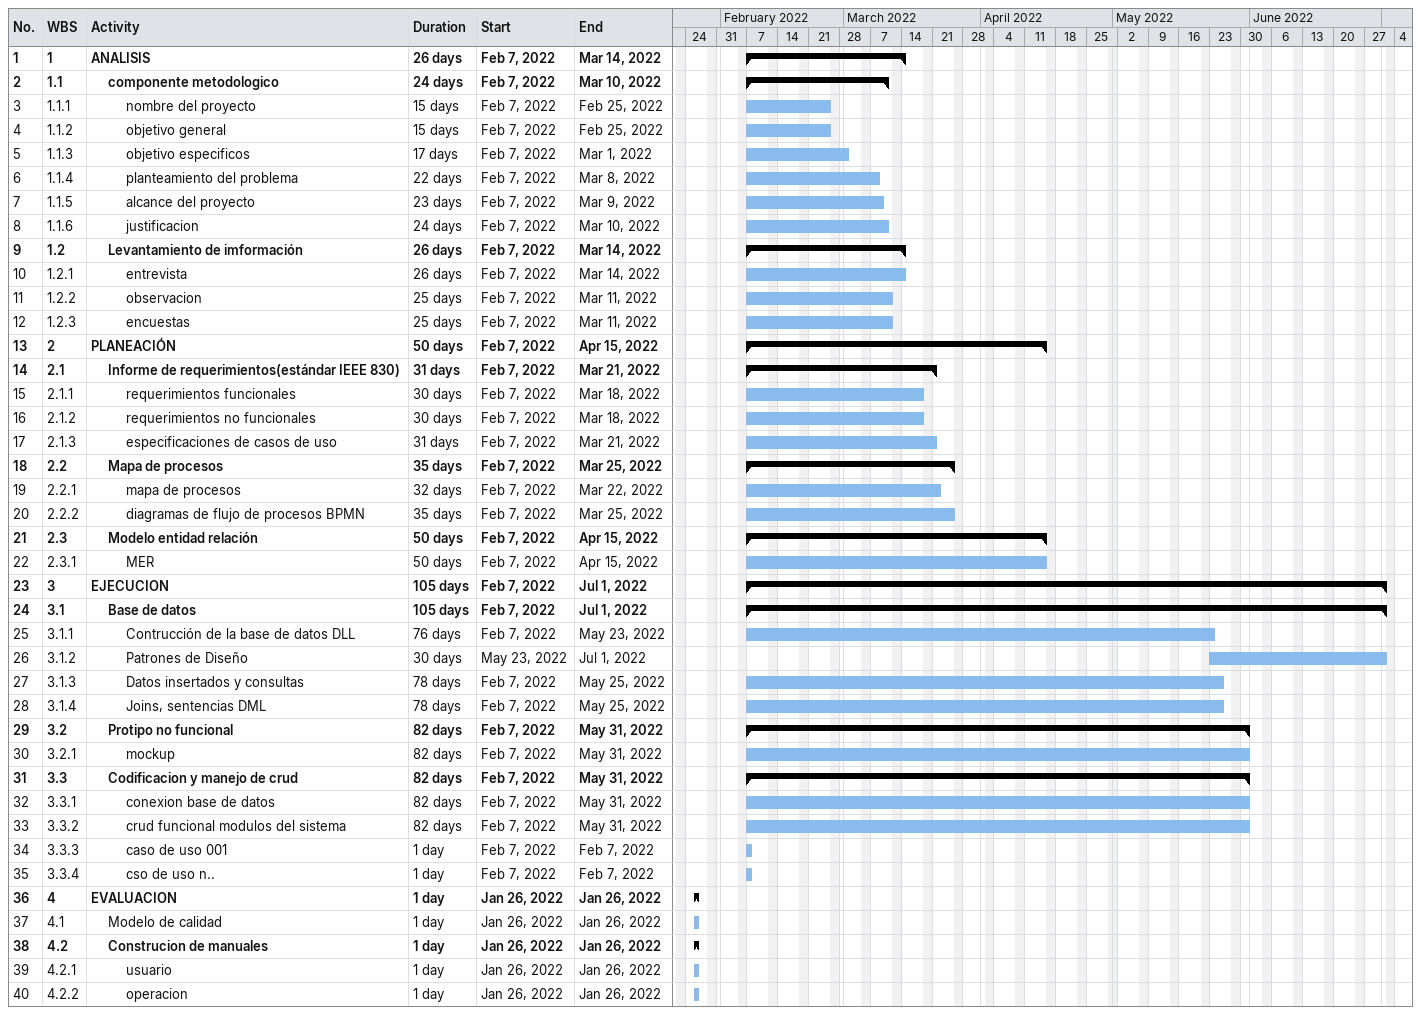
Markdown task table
| ID | WBS | Task | Duration | Start | Finish |
|---|---|---|---|---|---|
| 1 | 1 | **ANALISIS** | 26d | 2022-02-07 | 2022-03-14 |
| 2 | 1.1 | **componente metodologico** | 24d | 2022-02-07 | 2022-03-10 |
| 3 | 1.1.1 | nombre del proyecto | 15d | 2022-02-07 | 2022-02-25 |
| 4 | 1.1.2 | objetivo general | 15d | 2022-02-07 | 2022-02-25 |
| 5 | 1.1.3 | objetivo especificos | 17d | 2022-02-07 | 2022-03-01 |
| 6 | 1.1.4 | planteamiento del problema | 22d | 2022-02-07 | 2022-03-08 |
| 7 | 1.1.5 | alcance del proyecto | 23d | 2022-02-07 | 2022-03-09 |
| 8 | 1.1.6 | justificacion | 24d | 2022-02-07 | 2022-03-10 |
| 9 | 1.2 | **Levantamiento de imformación** | 26d | 2022-02-07 | 2022-03-14 |
| 10 | 1.2.1 | entrevista | 26d | 2022-02-07 | 2022-03-14 |
| 11 | 1.2.2 | observacion | 25d | 2022-02-07 | 2022-03-11 |
| 12 | 1.2.3 | encuestas | 25d | 2022-02-07 | 2022-03-11 |
| 13 | 2 | **PLANEACIÓN** | 50d | 2022-02-07 | 2022-04-15 |
| 14 | 2.1 | **Informe de requerimientos(estándar IEEE 830)** | 31d | 2022-02-07 | 2022-03-21 |
| 15 | 2.1.1 | requerimientos funcionales | 30d | 2022-02-07 | 2022-03-18 |
| 16 | 2.1.2 | requerimientos no funcionales | 30d | 2022-02-07 | 2022-03-18 |
| 17 | 2.1.3 | especificaciones de casos de uso | 31d | 2022-02-07 | 2022-03-21 |
| 18 | 2.2 | **Mapa de procesos** | 35d | 2022-02-07 | 2022-03-25 |
| 19 | 2.2.1 | mapa de procesos | 32d | 2022-02-07 | 2022-03-22 |
| 20 | 2.2.2 | diagramas de flujo de procesos BPMN | 35d | 2022-02-07 | 2022-03-25 |
| 21 | 2.3 | **Modelo entidad relación** | 50d | 2022-02-07 | 2022-04-15 |
| 22 | 2.3.1 | MER | 50d | 2022-02-07 | 2022-04-15 |
| 23 | 3 | **EJECUCION** | 105d | 2022-02-07 | 2022-07-01 |
| 24 | 3.1 | **Base de datos** | 105d | 2022-02-07 | 2022-07-01 |
| 25 | 3.1.1 | Contrucción de la base de datos DLL | 76d | 2022-02-07 | 2022-05-23 |
| 26 | 3.1.2 | Patrones de Diseño | 30d | 2022-05-23 | 2022-07-01 |
| 27 | 3.1.3 | Datos insertados y consultas | 78d | 2022-02-07 | 2022-05-25 |
| 28 | 3.1.4 | Joins, sentencias DML | 78d | 2022-02-07 | 2022-05-25 |
| 29 | 3.2 | **Protipo no funcional** | 82d | 2022-02-07 | 2022-05-31 |
| 30 | 3.2.1 | mockup | 82d | 2022-02-07 | 2022-05-31 |
| 31 | 3.3 | **Codificacion y manejo de crud** | 82d | 2022-02-07 | 2022-05-31 |
| 32 | 3.3.1 | conexion base de datos | 82d | 2022-02-07 | 2022-05-31 |
| 33 | 3.3.2 | crud funcional modulos del sistema | 82d | 2022-02-07 | 2022-05-31 |
| 34 | 3.3.3 | caso de uso 001 | 1d | 2022-02-07 | 2022-02-07 |
| 35 | 3.3.4 | cso de uso n.. | 1d | 2022-02-07 | 2022-02-07 |
| 36 | 4 | **EVALUACION** | 1d | 2022-01-26 | 2022-01-26 |
| 37 | 4.1 | Modelo de calidad | 1d | 2022-01-26 | 2022-01-26 |
| 38 | 4.2 | **Construcion de manuales** | 1d | 2022-01-26 | 2022-01-26 |
| 39 | 4.2.1 | usuario | 1d | 2022-01-26 | 2022-01-26 |
| 40 | 4.2.2 | operacion | 1d | 2022-01-26 | 2022-01-26 |
